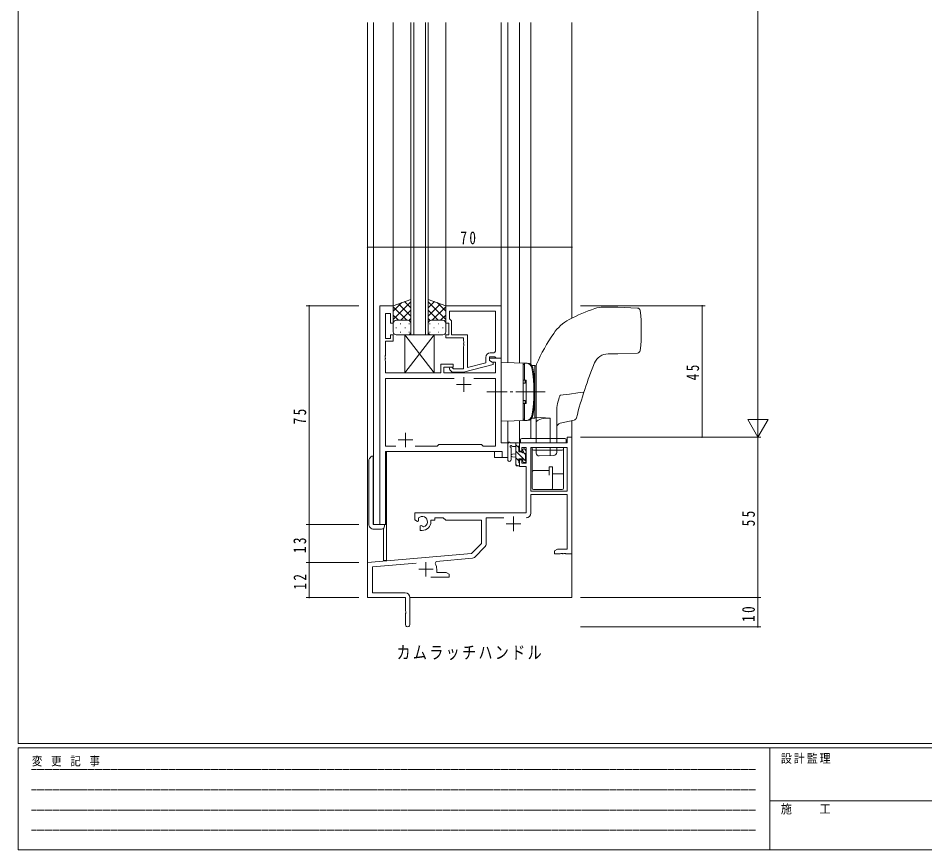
# Model space of a CAD drawing. Units: millimetres on the paper. Extents: x -397 to 397, y -282 to 282.
# Drawn here: x -393.9 to -83.2, y -282.1 to 2.8 of the extents above; entities that cross this region are included whole.
import ezdxf

# ---------------------------------------------------------------- set-up
doc = ezdxf.new("R2010")
doc.units = ezdxf.units.MM
doc.linetypes.add('USER1', pattern=[0.375, 0.25, -0.125])
doc.linetypes.add('USER2', pattern=[13, 10, -1, 1, -1])
for name, color, linetype, lineweight in [('0-1_YKK_ZWAK', 7, 'Continuous', 18), ('0-3_YKK_11', 7, 'Continuous', 18), ('0-4_YKK_12', 2, 'Continuous', 18), ('0-5_YKK_13', 4, 'Continuous', 18), ('0-6_YKK_D', 6, 'Continuous', 18)]:
    doc.layers.add(name, color=color, linetype=linetype, lineweight=lineweight)
doc.layers.add('0-2_USER1', color=7, linetype='Continuous')
doc.styles.add('ＭＳ ゴシック', font='')
doc.styles.get('ＭＳ ゴシック').set_extended_font_data('MS Gothic')

msp = doc.modelspace()

# ---------------------------------------------------------------- linework, layer by layer
at = {"layer": '0-1_YKK_ZWAK'}
for p, q in [((-393.908, -245.688), (-393.908, 279.312)), ((376.092, -245.688), (-393.908, -245.688)), ((-393.908, -282.088), (-393.908, -247.088)), ((338.292, -247.088), (-393.908, -247.088)), ((-136.308, -247.088), (-136.308, -282.088)), ((-136.308, -265.287), (-7.508, -265.287)), ((-393.908, -282.088), (338.292, -282.088))]:
    msp.add_line(p, q, dxfattribs=at)
at = {"layer": '0-1_YKK_ZWAK', "linetype": 'USER1'}
for p, q in [((-389.31, -254.6), (-141.117, -254.6)), ((-389.31, -261.529), (-141.117, -261.529)), ((-389.31, -268.457), (-141.117, -268.457)), ((-389.31, -275.386), (-141.117, -275.386))]:
    msp.add_line(p, q, dxfattribs=at)
at = {"layer": '0-3_YKK_11'}
for p, q in [((-265.356, -95.688), (-269.956, -95.688)), ((-269.956, -95.688), (-269.956, -170.688)), ((-265.356, -101.688), (-265.356, -95.688)), ((-247.356, -95.688), (-247.356, -101.688)), ((-228.356, -95.688), (-247.356, -95.688)), ((-228.356, -113.688), (-228.356, -95.688)), ((-268.026, -98.388), (-266.356, -98.388)), ((-268.026, -106.888), (-268.026, -98.388)), ((-266.356, -98.388), (-266.356, -101.688)), ((-246.056, -100.188), (-246.056, -97.618)), ((-246.056, -97.618), (-230.286, -97.618)), ((-246.056, -97.618), (-230.286, -97.618)), ((-230.286, -97.618), (-230.286, -110.888)), ((-266.356, -101.688), (-265.356, -101.688)), ((-245.356, -105.688), (-245.356, -100.888)), ((-268.026, -112.729), (-268.026, -107.888)), ((-247.356, -106.688), (-241.256, -106.688)), ((-239.956, -105.688), (-245.356, -105.688)), ((-239.956, -116.896), (-239.956, -105.688)), ((-241.256, -109.646), (-241.256, -117.288)), ((-233.656, -113.388), (-233.656, -115.208)), ((-228.356, -113.688), (-232.356, -113.688)), ((-231.286, -111.888), (-232.156, -111.888)), ((-230.056, -113.688), (-228.356, -113.688)), ((-228.356, -142.688), (-228.356, -113.688)), ((-245.981, -117.712), (-245.205, -118.488)), ((-244.708, -117.288), (-245.132, -116.863)), ((-241.256, -117.288), (-244.708, -117.288)), ((-241.26, -118.488), (-231.156, -115.78)), ((-233.656, -115.208), (-239.956, -116.896)), ((-249.056, -118.688), (-268.026, -118.688)), ((-244.507, -120.618), (-268.026, -120.618)), ((-244.507, -120.618), (-268.026, -120.618)), ((-268.026, -120.618), (-268.026, -143.758)), ((-230.286, -118.688), (-248.056, -118.688)), ((-245.205, -118.488), (-241.26, -118.488)), ((-241.156, -120.188), (-241.156, -125.188)), ((-230.286, -120.618), (-237.806, -120.618)), ((-230.286, -143.758), (-230.286, -120.618)), ((-243.656, -122.688), (-238.656, -122.688)), ((-261.156, -139.188), (-261.156, -144.188)), ((-263.656, -141.688), (-258.656, -141.688)), ((-226.156, -142.688), (-228.356, -142.688)), ((-226.156, -147.688), (-226.156, -142.688)), ((-222.156, -142.688), (-222.156, -145.488)), ((-205.786, -142.688), (-222.156, -142.688)), ((-204.156, -180.688), (-204.156, -140.688)), ((-268.026, -143.758), (-264.507, -143.758)), ((-268.026, -170.688), (-268.026, -145.688)), ((-268.026, -145.688), (-228.086, -145.688)), ((-249.756, -143.188), (-235.156, -143.188)), ((-235.156, -143.188), (-234.586, -143.758)), ((-234.586, -143.758), (-230.286, -143.758)), ((-222.156, -145.488), (-221.356, -145.488)), ((-221.356, -145.488), (-221.356, -144.318)), ((-221.356, -144.318), (-219.856, -144.318)), ((-219.856, -144.318), (-219.856, -149.588)), ((-205.786, -144.318), (-218.226, -144.318)), ((-218.226, -144.318), (-218.226, -159.188)), ((-218.226, -144.318), (-218.226, -159.188)), ((-205.786, -159.188), (-205.786, -144.318)), ((-219.856, -150.788), (-219.856, -166.688)), ((-218.226, -159.188), (-205.786, -159.188)), ((-205.786, -160.388), (-205.786, -179.058)), ((-219.856, -166.688), (-257.956, -166.688)), ((-269.956, -170.688), (-268.026, -170.688)), ((-248.226, -168.318), (-247.356, -169.188)), ((-247.356, -169.188), (-235.156, -169.188)), ((-235.156, -169.188), (-235.156, -177.188)), ((-233.526, -168.318), (-227.507, -168.318)), ((-233.526, -177.449), (-233.526, -168.318)), ((-226.656, -170.388), (-221.656, -170.388)), ((-224.156, -167.888), (-224.156, -172.888)), ((-235.156, -177.188), (-238.54, -180.572)), ((-237.55, -181.886), (-233.819, -178.156)), ((-205.786, -179.058), (-209.065, -179.058)), ((-238.54, -180.572), (-274.156, -183.688)), ((-251.017, -184.029), (-250.637, -183.266)), ((-250.637, -183.266), (-238.17, -182.175)), ((-210.156, -180.688), (-208.115, -180.688)), ((-207.115, -180.688), (-206.931, -180.568)), ((-274.156, -183.688), (-274.156, -195.688)), ((-256.656, -185.988), (-251.656, -185.988)), ((-254.156, -183.488), (-254.156, -188.488)), ((-250.456, -187.058), (-250.456, -185.988)), ((-252.506, -188.688), (-246.156, -188.688)), ((-247.247, -187.058), (-250.456, -187.058)), ((-246.156, -187.688), (-247.247, -187.058)), ((-246.156, -188.688), (-246.156, -187.688)), ((-274.156, -195.688), (-261.156, -195.688)), ((-261.256, -194.058), (-272.526, -194.058)), ((-261.156, -195.688), (-261.156, -200.229)), ((-259.656, -204.938), (-259.656, -195.658)), ((-261.156, -200.229), (-261.036, -200.413))]:
    msp.add_line(p, q, dxfattribs=at)
for points in [[(-247.356, -101.688), (-246.356, -101.688), (-246.356, -105.688), (-247.356, -105.688), (-247.356, -106.688)], [(-245.356, -100.888), (-245.856, -100.388), (-246.056, -100.188)], [(-268.026, -107.888), (-265.356, -107.888), (-265.356, -105.688), (-266.356, -105.688), (-266.356, -106.888), (-268.026, -106.888)], [(-241.256, -106.688), (-241.256, -107.729), (-241.136, -107.913), (-241.136, -108.463), (-241.256, -108.646), (-241.256, -108.729), (-241.136, -108.913), (-241.136, -109.463), (-241.256, -109.646)], [(-268.026, -118.688), (-268.026, -114.646), (-268.146, -114.463), (-268.146, -113.913), (-268.026, -113.729), (-268.026, -113.646), (-268.146, -113.463), (-268.146, -112.913), (-268.026, -112.729)], [(-231.156, -115.78), (-231.156, -115.18), (-232.356, -114.488), (-232.356, -113.188), (-230.556, -113.188), (-230.356, -113.388), (-230.056, -113.688)], [(-232.356, -113.688), (-232.356, -114.488), (-231.49, -114.988), (-230.286, -114.988), (-230.286, -118.688)], [(-248.056, -118.688), (-248.056, -116.688), (-244.856, -116.688), (-244.856, -115.688), (-249.056, -115.688), (-249.056, -118.688)], [(-204.156, -140.688), (-205.786, -140.688), (-205.786, -142.688)], [(-257.806, -143.758), (-250.326, -143.758), (-249.756, -143.188)], [(-228.086, -145.688), (-228.086, -147.688), (-226.156, -147.688)], [(-219.856, -149.588), (-221.356, -149.588), (-221.356, -148.488), (-222.156, -148.488), (-222.156, -150.788), (-219.856, -150.788)], [(-218.226, -166.718), (-218.226, -160.388), (-205.786, -160.388)], [(-257.956, -166.688), (-257.956, -169.053), (-257.056, -169.572), (-256.706, -169.37), (-256.683, -168.865), (-256.721, -168.407)], [(-252.456, -169.688), (-252.456, -169.188), (-251.156, -169.188), (-251.156, -168.318), (-248.226, -168.318)], [(-254.979, -171.423), (-255.358, -171.161), (-255.806, -170.929), (-256.156, -171.131), (-256.156, -172.688), (-255.456, -172.688)], [(-209.065, -179.058), (-210.156, -179.688), (-210.156, -180.688)], [(-208.115, -180.688), (-207.931, -180.568), (-207.381, -180.568), (-207.198, -180.688), (-207.115, -180.688)], [(-206.931, -180.568), (-206.381, -180.568), (-206.198, -180.688), (-204.156, -180.688)], [(-272.526, -194.058), (-272.526, -185.181), (-257.526, -183.869)], [(-261.036, -200.413), (-261.036, -200.963), (-261.156, -201.146), (-261.156, -204.938)]]:
    msp.add_lwpolyline(points, dxfattribs=at)
for centre, radius, start, end in [((-231.286, -110.888), 1, 270.00001, 359.99999), ((-232.156, -113.388), 1.5, 90.00001, 179.99999), ((-245.556, -117.288), 0.6, 44.99999, 225.00001), ((-219.826, -166.718), 1.6, 270.00001, 359.99999), ((-255.456, -169.688), 1.8, 285.36688, 134.63312), ((-255.456, -169.688), 3, 270.00001, 359.99999), ((-234.526, -177.449), 1, 315, 359.99999), ((-238.257, -181.179), 1, 275, 315.00002), ((-254.156, -185.988), 3.7, 0, 31.96331), ((-261.256, -195.658), 1.6, 0.00001, 89.99999), ((-260.406, -204.938), 0.75, 179.99999, 0.00001)]:
    msp.add_arc(centre, radius, start, end, dxfattribs=at)
at = {"layer": '0-4_YKK_12'}
for p, q in [((-274.156, 1.312), (-274.156, -195.688)), ((-272.156, 1.312), (-272.156, -170.688)), ((-265.356, -95.688), (-265.356, 1.312)), ((-259.356, -105.688), (-259.356, 1.312)), ((-258.356, 1.312), (-258.356, -105.688)), ((-254.356, -105.688), (-254.356, 1.312)), ((-253.356, 1.312), (-253.356, -105.688)), ((-247.356, -95.688), (-247.356, 1.312)), ((-228.356, -95.988), (-228.356, 1.312)), ((-226.156, -115.226), (-226.156, 1.312)), ((-222.156, 1.312), (-222.156, -115.296)), ((-218.256, 1.312), (-218.256, -115.775)), ((-204.156, 1.312), (-204.156, -99.979)), ((-265.356, -95.688), (-269.956, -95.688)), ((-269.956, -170.688), (-269.956, -95.688)), ((-228.656, -113.688), (-228.356, -113.688)), ((-228.356, -113.688), (-228.356, -142.686)), ((-222.156, -135.079), (-222.156, -142.688)), ((-218.256, -134.601), (-218.256, -141.188)), ((-204.156, -135.044), (-204.156, -195.688)), ((-228.356, -142.686), (-226.156, -142.686)), ((-218.256, -142.688), (-222.156, -142.688)), ((-267.956, -170.688), (-267.956, -145.688)), ((-267.956, -145.688), (-230.656, -145.688)), ((-267.656, -145.688), (-267.656, -182.988)), ((-230.656, -147.688), (-230.656, -145.688)), ((-272.156, -170.688), (-267.956, -170.688)), ((-268.656, -171.907), (-268.656, -182.988)), ((-267.656, -182.988), (-268.656, -182.988)), ((-259.656, -195.688), (-204.156, -195.688))]:
    msp.add_line(p, q, dxfattribs=at)
for points in [[(-230.656, -147.688), (-226.156, -147.688), (-226.156, -135.149)], [(-273.856, -195.688), (-274.156, -195.688), (-261.456, -195.688)]]:
    msp.add_lwpolyline(points, dxfattribs=at)
at = {"layer": '0-5_YKK_13'}
for p, q in [((-259.358, -93.545), (-265.358, -95.688)), ((-265.358, -100.419), (-259.358, -94.419)), ((-265.358, -97.591), (-262.397, -94.63)), ((-265.358, -95.688), (-265.358, -101.688)), ((-260.738, -100.688), (-265.358, -96.068)), ((-259.358, -99.239), (-263.554, -95.043)), ((-259.358, -96.411), (-261.47, -94.299)), ((-259.358, -101.909), (-259.358, -93.545)), ((-253.36, -93.545), (-247.36, -95.688)), ((-253.36, -101.909), (-253.36, -93.545)), ((-253.36, -96.411), (-251.248, -94.299)), ((-247.36, -100.419), (-253.36, -94.419)), ((-253.36, -99.239), (-249.164, -95.043)), ((-251.98, -100.688), (-247.36, -96.068)), ((-247.36, -97.591), (-250.321, -94.63)), ((-247.36, -95.688), (-247.36, -101.688)), ((-188.356, -96.188), (-193.387, -96.188)), ((-181.699, -96.478), (-188.356, -96.188)), ((-263.566, -100.688), (-265.358, -98.896)), ((-262.798, -100.688), (-259.358, -97.248)), ((-249.92, -100.688), (-253.36, -97.248)), ((-249.152, -100.688), (-247.36, -98.896)), ((-265.358, -104.688), (-265.358, -101.688)), ((-264.358, -100.688), (-260.758, -100.688)), ((-263.958, -100.688), (-260.358, -100.688)), ((-263.023, -101.909), (-262.823, -101.909)), ((-260.026, -100.744), (-259.358, -100.076)), ((-259.993, -101.909), (-259.793, -101.909)), ((-259.358, -101.688), (-259.358, -104.688)), ((-252.692, -100.744), (-253.36, -100.076)), ((-253.36, -101.688), (-253.36, -104.688)), ((-252.725, -101.909), (-252.925, -101.909)), ((-248.76, -100.688), (-252.36, -100.688)), ((-248.36, -100.688), (-251.96, -100.688)), ((-249.695, -101.909), (-249.895, -101.909)), ((-247.36, -104.688), (-247.36, -101.688)), ((-264.438, -103.324), (-264.238, -103.324)), ((-263.023, -104.739), (-262.823, -104.739)), ((-261.408, -103.324), (-261.208, -103.324)), ((-259.993, -104.739), (-259.793, -104.739)), ((-252.725, -104.739), (-252.925, -104.739)), ((-251.31, -103.324), (-251.51, -103.324)), ((-249.695, -104.739), (-249.895, -104.739)), ((-248.28, -103.324), (-248.48, -103.324)), ((-260.358, -105.688), (-264.358, -105.688)), ((-261.356, -105.688), (-251.356, -105.688)), ((-261.356, -105.688), (-261.356, -118.688)), ((-251.356, -105.688), (-261.356, -118.688)), ((-261.356, -105.688), (-251.356, -118.688)), ((-252.36, -105.688), (-248.36, -105.688)), ((-251.356, -118.688), (-251.356, -105.688)), ((-188.356, -112.188), (-191.761, -112.188)), ((-188.356, -112.188), (-181.699, -111.897)), ((-228.356, -115.188), (-219.463, -115.343)), ((-228.356, -115.188), (-228.356, -135.188)), ((-220.856, -135.039), (-220.856, -115.336)), ((-220.356, -115.34), (-220.356, -121.188)), ((-220.356, -115.34), (-219.808, -115.34)), ((-217.758, -116.172), (-216.856, -116.188)), ((-216.856, -116.188), (-216.856, -134.188)), ((-216.356, -116.288), (-216.856, -116.288)), ((-216.856, -116.288), (-216.856, -134.088)), ((-216.356, -142.688), (-216.356, -116.074)), ((-261.356, -118.688), (-251.356, -118.688)), ((-220.856, -121.188), (-219.856, -121.188)), ((-220.176, -122.188), (-220.856, -122.188)), ((-220.176, -122.188), (-220.176, -121.188)), ((-219.856, -129.188), (-219.856, -121.188)), ((-220.856, -129.188), (-219.856, -129.188)), ((-220.856, -129.188), (-220.856, -134.538)), ((-220.356, -129.188), (-220.356, -135.036)), ((-208.901, -128.441), (-208.667, -127.679)), ((-209.356, -142.688), (-209.356, -131.325)), ((-228.356, -135.188), (-219.463, -135.032)), ((-220.356, -134.538), (-220.856, -134.538)), ((-220.356, -135.036), (-219.808, -135.036)), ((-217.758, -134.203), (-216.856, -134.188)), ((-216.856, -134.088), (-216.356, -134.088)), ((-211.593, -134.259), (-216.356, -133.842)), ((-216.28, -135.404), (-216.356, -135.688)), ((-216.053, -135.132), (-216.28, -135.404)), ((-215.685, -134.881), (-216.053, -135.132)), ((-215.19, -134.66), (-215.685, -134.881)), ((-214.587, -134.479), (-215.19, -134.66)), ((-213.898, -134.344), (-214.587, -134.479)), ((-213.15, -134.261), (-213.898, -134.344)), ((-212.372, -134.232), (-213.15, -134.261)), ((-211.593, -134.259), (-212.372, -134.232)), ((-211.593, -142.688), (-211.593, -134.259)), ((-208.179, -135.929), (-203.358, -134.868)), ((-222.456, -142.688), (-225.137, -142.688)), ((-223.356, -142.688), (-223.356, -150.288)), ((-221.786, -142.688), (-221.786, -141.688)), ((-221.786, -142.688), (-206.086, -142.688)), ((-221.286, -141.188), (-206.586, -141.188)), ((-206.086, -141.688), (-206.086, -142.688)), ((-226.156, -148.416), (-226.156, -143.253)), ((-224.956, -148.416), (-224.954, -144.455)), ((-224.537, -143.888), (-223.356, -143.888)), ((-222.356, -144.304), (-223.356, -143.304)), ((-219.856, -149.049), (-223.356, -145.549)), ((-222.356, -145.788), (-222.356, -143.788)), ((-221.417, -145.788), (-222.356, -145.788)), ((-222.156, -143.588), (-222.156, -142.988)), ((-220.956, -144.988), (-220.956, -145.327)), ((-220.056, -146.604), (-220.743, -145.918)), ((-219.944, -145.276), (-220.444, -144.776)), ((-219.856, -146.088), (-219.856, -145.488)), ((-217.786, -144.318), (-217.786, -158.188)), ((-217.286, -145.188), (-207.486, -145.188)), ((-216.356, -146.152), (-216.356, -144.318)), ((-211.593, -147.056), (-211.593, -144.318)), ((-209.356, -145.978), (-209.356, -144.318)), ((-206.986, -144.318), (-206.986, -158.188)), ((-273.751, -163.809), (-273.751, -148.809)), ((-273.312, -147.748), (-273.044, -147.481)), ((-272.156, -147.188), (-272.251, -147.188)), ((-272.251, -148.188), (-272.251, -161.188)), ((-223.356, -146.388), (-224.501, -146.49)), ((-223.356, -147.588), (-224.501, -147.486)), ((-222.356, -148.795), (-223.356, -147.795)), ((-220.056, -148.388), (-220.056, -146.288)), ((-219.856, -149.088), (-219.856, -148.588)), ((-215.321, -147.152), (-210.321, -146.977)), ((-222.808, -150.588), (-223.356, -150.04)), ((-223.056, -150.588), (-222.456, -150.588)), ((-222.156, -150.288), (-222.156, -149.688)), ((-220.656, -149.388), (-220.156, -149.388)), ((-211.986, -152.188), (-217.286, -152.188)), ((-211.986, -150.936), (-211.986, -153.688)), ((-210.786, -150.936), (-211.986, -150.936)), ((-210.786, -150.936), (-210.786, -158.188)), ((-206.986, -153.231), (-210.786, -153.231)), ((-272.251, -161.188), (-272.251, -161.48)), ((-272.251, -161.48), (-272.251, -162.144)), ((-217.286, -158.688), (-207.486, -158.688)), ((-273.751, -170.516), (-273.751, -163.809)), ((-272.251, -162.144), (-272.251, -162.188)), ((-272.251, -162.188), (-272.251, -163.188)), ((-272.251, -163.188), (-272.251, -170.688)), ((-273.751, -170.566), (-273.751, -170.516)), ((-269.351, -170.688), (-272.251, -170.688)), ((-269.351, -170.688), (-268.351, -170.688)), ((-273.198, -171.741), (-273.312, -171.627)), ((-273.044, -171.895), (-273.198, -171.741)), ((-272.225, -172.188), (-272.337, -172.188)), ((-269.351, -172.188), (-272.225, -172.188))]:
    msp.add_line(p, q, dxfattribs=at)
at = {"layer": '0-5_YKK_13', "linetype": 'USER2'}
msp.add_line((-213.356, -125.188), (-233.286, -125.188), dxfattribs=at)
msp.add_line((-213.356, -125.188), (-233.286, -125.188), dxfattribs=at)
at = {"layer": '0-5_YKK_13'}
for points in [[(-220.356, -115.837), (-220.856, -115.837), (-220.856, -121.188)], [(-208.667, -127.679), (-208.498, -127.185), (-208.384, -126.87), (-208.308, -126.672), (-208.259, -126.547), (-208.225, -126.469), (-208.202, -126.421), (-208.185, -126.391), (-208.164, -126.365), (-208.155, -126.358), (-208.145, -126.354), (-204.968, -125.94)], [(-204.968, -125.94), (-202.162, -125.56), (-200.02, -125.265)], [(-220.176, -129.188), (-220.176, -128.188), (-220.856, -128.188)], [(-209.356, -131.325), (-209.322, -130.604), (-209.229, -129.883), (-209.085, -129.158), (-208.901, -128.441)], [(-272.337, -147.188), (-272.251, -147.188), (-272.251, -148.188)], [(-222.356, -149.488), (-222.356, -148.188), (-220.956, -148.188), (-220.956, -149.088)], [(-268.351, -170.688), (-268.351, -170.773), (-268.351, -171.188)]]:
    msp.add_lwpolyline(points, dxfattribs=at)
for centre, radius, start, end in [((-193.387, -105.188), 9, 90, 108.72705), ((-177.013, -153.488), 60, 108.72705, 117.86452), ((-181.742, -97.477), 1, 6.58665, 87.5), ((-239.856, -104.188), 59.5, 353.41335, 6.58665), ((-264.358, -101.688), 1, 90, 180), ((-264.358, -101.688), 1, 90, 180), ((-260.358, -101.688), 1, 360, 90), ((-260.358, -101.688), 1, 360, 90), ((-252.36, -101.688), 1, 90, 180), ((-252.36, -101.688), 1, 90, 180), ((-248.36, -101.688), 1, 360, 90), ((-248.36, -101.688), 1, 360, 90), ((-198.045, -113.705), 15, 117.86452, 145.41351), ((-264.358, -104.688), 1, 180, 270), ((-260.358, -104.688), 1, 270, 360), ((-252.36, -104.688), 1, 180, 270), ((-248.36, -104.688), 1, 270, 360), ((-156.881, -142.088), 65, 145.41351, 156.01734), ((-181.742, -110.898), 1, 272.5, 353.41335), ((-191.761, -117.188), 5, 90, 157.96077), ((-219.808, -117.34), 2, 9.31215, 90), ((-219.498, -117.343), 2, 9.30873, 89), ((-217.753, -115.922), 0.25, 219.15251, 269), ((-267.668, -125.188), 50.5, 350.68785, 9.31215), ((-267.359, -125.188), 50.5, 350.69127, 9.30873), ((-215.356, -116.074), 1, 156.01734, 180), ((-57.356, -171.598), 150, 157.82105, 165.53961), ((-219.808, -133.036), 2, 270, 350.68785), ((-219.498, -133.033), 2, 271, 350.69127), ((-217.753, -134.453), 0.25, 91, 140.84749), ((-207.856, -137.394), 1.5, 102.40741, 180), ((-203.573, -133.891), 1, 282.40741, 345.53961), ((-226.246, -142.797), 0.3, 310.52878, 10.52878), ((-225.656, -142.688), 0.3, 30, 190.52878), ((-225.137, -142.388), 0.3, 210, 270), ((-222.456, -142.988), 0.3, 0, 90), ((-221.286, -141.688), 0.5, 90, 180), ((-206.586, -141.688), 0.5, 0, 90), ((-225.856, -143.253), 0.3, 130.52878, 180), ((-225.056, -143.888), 0.3, 30, 250.81024), ((-225.254, -144.454), 0.3, 359.95977, 70.81024), ((-224.537, -143.588), 0.3, 210, 270), ((-222.356, -143.588), 0.2, 270, 0), ((-221.417, -146.088), 0.3, 33.05573, 90), ((-220.956, -145.788), 0.25, 213.05573, 56.94427), ((-220.656, -144.988), 0.3, 45, 180), ((-220.656, -145.327), 0.3, 180, 236.94427), ((-220.156, -145.488), 0.3, 0, 45), ((-217.286, -144.688), 0.5, 180, 270), ((-210.356, -145.978), 1, 272, 0), ((-207.486, -144.688), 0.5, 270, 0), ((-272.251, -148.809), 1.5, 135, 180), ((-272.337, -148.188), 1, 90, 135), ((-225.556, -148.415), 0.6, 179.95977, 359.95977), ((-224.456, -146.988), 0.5, 95.09207, 264.90793), ((-220.656, -149.088), 0.3, 180, 270), ((-220.156, -149.088), 0.3, 270, 0), ((-220.056, -146.088), 0.2, 270, 0), ((-220.056, -148.588), 0.2, 0, 90), ((-215.356, -146.152), 1, 180, 272), ((-223.056, -150.288), 0.3, 180, 270), ((-222.456, -150.288), 0.3, 270, 0), ((-222.356, -149.688), 0.2, 0, 90), ((-217.286, -152.688), 0.5, 90, 180), ((-217.286, -158.188), 0.5, 180, 270), ((-211.286, -158.188), 0.5, 270, 0), ((-207.486, -158.188), 0.5, 270, 0), ((-272.251, -170.566), 1.5, 180, 225), ((-272.337, -171.188), 1, 225, 270), ((-269.351, -171.188), 1, 270, 0)]:
    msp.add_arc(centre, radius, start, end, dxfattribs=at)
at = {"layer": '0-6_YKK_D'}
for p, q in [((-140.395, -133.688), (-140.395, 152.312)), ((-274.156, -92.688), (-274.156, -74.688)), ((-274.156, -75.688), (-204.156, -75.688)), ((-204.156, -92.688), (-204.156, -74.688)), ((-277.156, -95.688), (-295.156, -95.688)), ((-294.156, -95.688), (-294.156, -170.688)), ((-201.156, -95.688), (-158.509, -95.688)), ((-159.509, -140.688), (-159.509, -95.688)), ((-140.395, -140.688), (-140.395, -128.563)), ((-140.395, -140.688), (-143.895, -134.625)), ((-136.895, -134.625), (-143.895, -134.625)), ((-140.395, -140.688), (-136.895, -134.625)), ((-201.156, -140.688), (-139.395, -140.688)), ((-201.156, -140.688), (-139.395, -140.688)), ((-201.156, -140.688), (-158.509, -140.688)), ((-140.395, -195.688), (-140.395, -140.688)), ((-277.156, -170.688), (-295.156, -170.688)), ((-277.156, -170.688), (-295.156, -170.688)), ((-294.156, -183.688), (-294.156, -170.688)), ((-277.156, -183.688), (-295.156, -183.688)), ((-277.156, -183.688), (-295.156, -183.688)), ((-294.156, -183.688), (-294.156, -195.688)), ((-277.156, -195.688), (-295.156, -195.688)), ((-201.156, -195.688), (-139.395, -195.688)), ((-201.156, -195.688), (-139.395, -195.688)), ((-140.395, -195.688), (-140.395, -205.688)), ((-201.156, -205.688), (-139.395, -205.688))]:
    msp.add_line(p, q, dxfattribs=at)
for centre, start, end in [((-274.156, -75.688), 0, 180), ((-274.156, -75.688), 180, 0), ((-204.156, -75.688), 0, 180), ((-204.156, -75.688), 180, 0), ((-294.156, -95.688), 90, 270), ((-294.156, -95.688), 270, 90), ((-159.509, -95.688), 90, 270), ((-159.509, -95.688), 270, 90), ((-159.509, -140.688), 90, 270), ((-159.509, -140.688), 270, 90), ((-294.156, -170.688), 90, 270), ((-294.156, -170.688), 90, 270), ((-294.156, -170.688), 270, 90), ((-294.156, -170.688), 270, 90), ((-294.156, -183.688), 90, 270), ((-294.156, -183.688), 90, 270), ((-294.156, -183.688), 270, 90), ((-294.156, -183.688), 270, 90), ((-294.156, -195.688), 90, 270), ((-294.156, -195.688), 270, 90), ((-140.395, -195.688), 90, 270), ((-140.395, -195.688), 90, 270), ((-140.395, -195.688), 270, 90), ((-140.395, -195.688), 270, 90), ((-140.395, -205.688), 90, 270), ((-140.395, -205.688), 270, 90)]:
    msp.add_arc(centre, 0.106, start, end, dxfattribs=at)

# ---------------------------------------------------------------- texts
at = {"layer": '0-1_YKK_ZWAK', "char_height": 3.079, "attachment_point": 7, "style": 'ＭＳ ゴシック'}
for s, insert in [('\\T1.23;\\W0.85;変\\~更\\~記\\~事', (-389.194, -253.534)), ('\\T1.17;\\W0.9;設計監理', (-132.539, -252.62)), ('\\T1.17;\\W0.9;施\u3000\u3000工', (-132.539, -269.942))]:
    msp.add_mtext(s, dxfattribs=dict(at, insert=insert))
at = {"layer": '0-2_USER1', "insert": (-264.247, -217.12), "char_height": 4.399, "attachment_point": 7, "style": 'ＭＳ ゴシック'}
msp.add_mtext('\\T1.17;\\W0.8;カムラッチハンドル', dxfattribs=at)
at = {"layer": '0-6_YKK_D', "color": 7, "insert": (-242.348, -74.688), "char_height": 4.399, "attachment_point": 7, "style": 'ＭＳ ゴシック'}
msp.add_mtext('\\T1.37;\\W0.75;70', dxfattribs=at)
at = {"layer": '0-6_YKK_D', "color": 7, "char_height": 4.399, "attachment_point": 7, "rotation": 90, "style": 'ＭＳ ゴシック'}
for s, insert in [('\\T1.37;\\W0.75;45', (-160.509, -121.221)), ('\\T1.37;\\W0.75;75', (-295.156, -136.319)), ('\\T1.37;\\W0.75;55', (-141.395, -171.258)), ('\\T1.37;\\W0.75;13', (-295.156, -180.428)), ('\\T1.37;\\W0.75;12', (-295.156, -192.94)), ('\\T1.37;\\W0.75;10', (-141.395, -203.989))]:
    msp.add_mtext(s, dxfattribs=dict(at, insert=insert))

doc.saveas('drawing.dxf')
